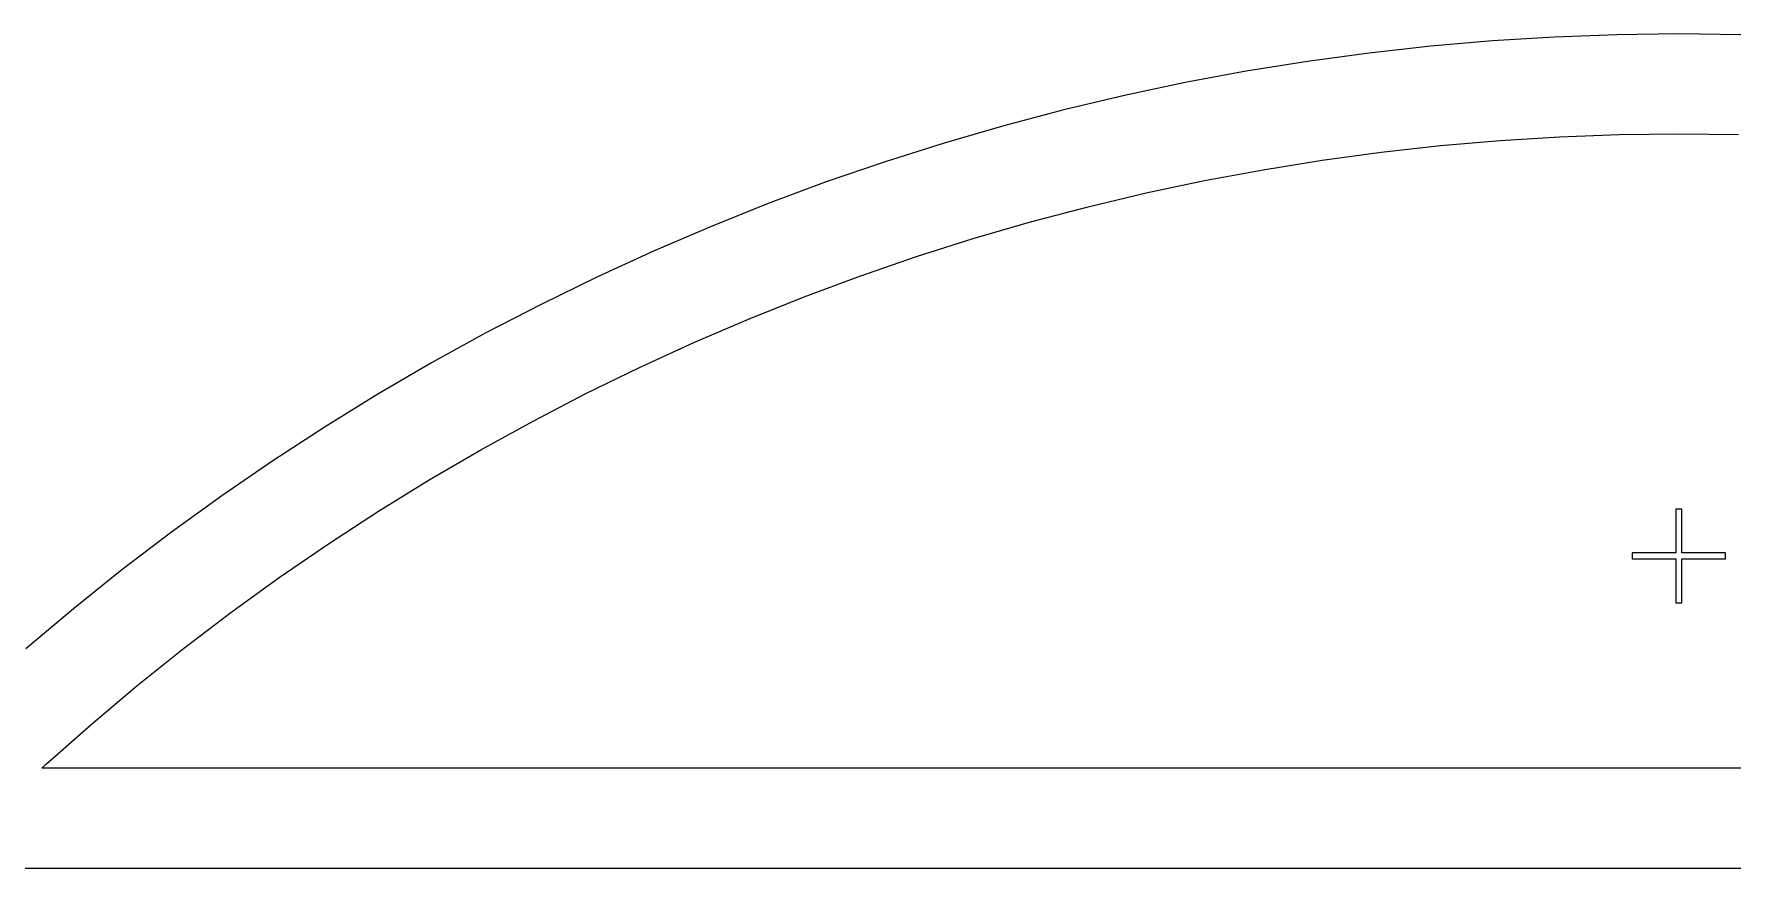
# Model space of a CAD drawing. Extents: x -18 to 83, y -18 to 83.
# Drawn here: x -0.71 to 33.32, y 66.25 to 82.95 of the extents above; entities that cross this region are included whole.
import ezdxf

# ---------------------------------------------------------------- set-up
doc = ezdxf.new("R2010")
doc.units = 0

msp = doc.modelspace()

# ---------------------------------------------------------------- linework, layer by layer
for p, q in [((27.2805, 82.7059), (26.0438, 82.5687)), ((28.5203, 82.8126), (27.2805, 82.7059)), ((29.7623, 82.8889), (28.5203, 82.8126)), ((31.0058, 82.9347), (29.7623, 82.8889)), ((32.25, 82.95), (31.0058, 82.9347)), ((33.4942, 82.9347), (32.25, 82.95)), ((24.8108, 82.4012), (23.5822, 82.2036)), ((26.0438, 82.5687), (24.8108, 82.4012)), ((23.5822, 82.2036), (22.3589, 81.9758)), ((21.1416, 81.7181), (19.9309, 81.4306)), ((22.3589, 81.9758), (21.1416, 81.7181)), ((19.9309, 81.4306), (18.7277, 81.1134)), ((18.7277, 81.1134), (17.5326, 80.7669)), ((17.5326, 80.7669), (16.3463, 80.3911)), ((26.2886, 80.5838), (27.4766, 80.7155)), ((27.4766, 80.7155), (28.6674, 80.818)), ((28.6674, 80.818), (29.8604, 80.8913)), ((29.8604, 80.8913), (31.0548, 80.9353)), ((31.0548, 80.9353), (32.25, 80.95)), ((32.25, 80.95), (33.4451, 80.9353)), ((16.3463, 80.3911), (15.1697, 79.9863)), ((23.9241, 80.233), (25.1042, 80.4229)), ((25.1042, 80.4229), (26.2886, 80.5838)), ((15.1697, 79.9863), (14.0033, 79.5527)), ((21.5798, 79.7667), (22.7491, 80.0142)), ((22.7491, 80.0142), (23.9241, 80.233)), ((20.4169, 79.4905), (21.5798, 79.7667)), ((14.0033, 79.5527), (12.8479, 79.0907)), ((19.2611, 79.1859), (20.4169, 79.4905)), ((12.8479, 79.0907), (11.7043, 78.6004)), ((18.1131, 78.853), (19.2611, 79.1859)), ((11.7043, 78.6004), (10.573, 78.0823)), ((16.9737, 78.492), (18.1131, 78.853)), ((15.8435, 78.1032), (16.9737, 78.492)), ((10.573, 78.0823), (9.4547, 77.5365)), ((14.7231, 77.6868), (15.8435, 78.1032)), ((13.6133, 77.2429), (14.7231, 77.6868)), ((9.4547, 77.5365), (8.35017, 76.9634)), ((12.5147, 76.772), (13.6133, 77.2429)), ((8.35017, 76.9634), (7.26006, 76.3634)), ((11.4281, 76.2743), (12.5147, 76.772)), ((7.26006, 76.3634), (6.18498, 75.7368)), ((10.3539, 75.75), (11.4281, 76.2743)), ((6.18498, 75.7368), (5.12561, 75.0841)), ((9.29297, 75.1996), (10.3539, 75.75)), ((8.24585, 74.6232), (9.29297, 75.1996)), ((5.12561, 75.0841), (4.08258, 74.4055)), ((7.2132, 74.0214), (8.24585, 74.6232)), ((4.08258, 74.4055), (3.05652, 73.7016)), ((6.1956, 73.3944), (7.2132, 74.0214)), ((3.05652, 73.7016), (2.04803, 72.9726)), ((5.19373, 72.7426), (6.1956, 73.3944)), ((32.3125, 73.4375), (32.1875, 73.4375)), ((32.1875, 73.4375), (32.1875, 72.5625)), ((32.3125, 72.5625), (32.3125, 73.4375)), ((2.04803, 72.9726), (1.05775, 72.2192)), ((4.20813, 72.0664), (5.19373, 72.7426)), ((32.1875, 72.5625), (31.3125, 72.5625)), ((31.3125, 72.5625), (31.3125, 72.4375)), ((33.1875, 72.5625), (32.3125, 72.5625)), ((33.1875, 72.4375), (33.1875, 72.5625)), ((1.05775, 72.2192), (0.08626, 71.4416)), ((31.3125, 72.4375), (32.1875, 72.4375)), ((32.1875, 72.4375), (32.1875, 71.5625)), ((32.3125, 72.4375), (33.1875, 72.4375)), ((32.3125, 71.5625), (32.3125, 72.4375)), ((3.23944, 71.3662), (4.20813, 72.0664)), ((32.1875, 71.5625), (32.3125, 71.5625)), ((0.08626, 71.4416), (-0.86586, 70.6405)), ((2.28821, 70.6425), (3.23944, 71.3662)), ((1.35504, 69.8956), (2.28821, 70.6425)), ((0.44048, 69.1261), (1.35504, 69.8956)), ((-0.45491, 68.3343), (0.44048, 69.1261)), ((-0.54568, 68.25), (-0.45491, 68.3343)), ((65.0457, 68.25), (-0.54568, 68.25)), ((-1.75, 66.25), (66.25, 66.25))]:
    msp.add_line(p, q)

doc.saveas('drawing.dxf')
